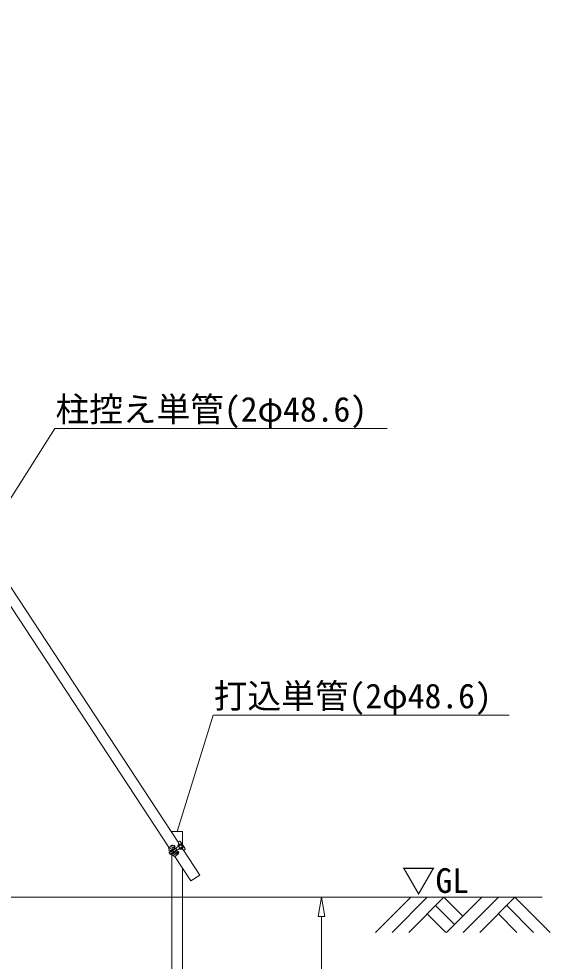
# Model space of a CAD drawing. Units: millimetres, scale not verified. Extents: x -16120 to 16120, y -26100 to 26100.
# Drawn here: x 8378 to 10799, y 8649 to 12943 of the extents above; entities that cross this region are included whole.
import ezdxf
from ezdxf.enums import TextEntityAlignment as Align

# ---------------------------------------------------------------- set-up
doc = ezdxf.new("R2010")
doc.units = ezdxf.units.MM
doc.header["$LTSCALE"] = 150
for name, color, linetype, lineweight in [('0-5_ﾍﾞｰｽﾗｲﾝ', 134, 'Continuous', 18), ('0-B_寸法', 134, 'Continuous', 18), ('1-1_単管', 134, 'Continuous', 18), ('1-2_単管ｸﾗﾝﾌﾟ', 134, 'Continuous', 18), ('1-B_文字', 134, 'Continuous', 18)]:
    doc.layers.add(name, color=color, linetype=linetype, lineweight=lineweight)
doc.styles.add('ＭＳ ゴシック', font='')
doc.styles.get('ＭＳ ゴシック').set_extended_font_data('MS Gothic')

msp = doc.modelspace()

# ---------------------------------------------------------------- linework, layer by layer
at = {"layer": '0-5_ﾍﾞｰｽﾗｲﾝ'}
msp.add_line((7099.7, 8940), (10762.6, 8940), dxfattribs=at)
at = {"layer": '0-B_寸法'}
for p, q in [((9117.9, 8940), (9757.9, 8940)), ((9742.3, 8852), (9756.9, 8940)), ((9756.9, 8940), (9771.6, 8852)), ((9742.3, 8852), (9771.6, 8852)), ((9756.9, 8852), (9756.9, 7328))]:
    msp.add_line(p, q, dxfattribs=at)
at = {"layer": '1-1_単管'}
for points in [[(9124, 9178.7), (9124, 9240), (9075.4, 9240), (9075.4, 9234.4)], [(9127.8, 9154.8), (9202.5, 9041), (9161.9, 9014.3), (9088.4, 9126.2)], [(9075.4, 9132.1), (9075.4, 7240), (9124, 7240), (9124, 9072)]]:
    msp.add_lwpolyline(points, dxfattribs=at)
at = {"layer": '1-2_単管ｸﾗﾝﾌﾟ'}
for p, q in [((9104.1, 9190.9), (6638.5, 12943.2)), ((9062.2, 9166.1), (6597.8, 12916.5)), ((9107.5, 9194.8), (9103.3, 9192.1)), ((9134.2, 9163.3), (9114.4, 9193.4)), ((9059.6, 9164.2), (9063.2, 9158.7)), ((9070, 9148.6), (9063, 9144)), ((9071.2, 9148.2), (9064.3, 9143.7)), ((9074.4, 9157.5), (9068.3, 9153.5)), ((9068.9, 9171.6), (9069.6, 9170.5)), ((9078.5, 9154.2), (9073.3, 9150.8)), ((9079.3, 9156), (9078.8, 9156.8)), ((9117.6, 9179.9), (9079.3, 9154.8)), ((9087.6, 9161.4), (9079.3, 9156)), ((9079.7, 9164.4), (9087.4, 9171.7)), ((9093.7, 9163), (9080, 9154)), ((9084.2, 9166.4), (9087.6, 9161.4)), ((9098.1, 9156.3), (9084.4, 9147.4)), ((9123.1, 9171.6), (9084.9, 9146.4)), ((9085, 9165.3), (9087.9, 9168)), ((9094.1, 9151.4), (9085.9, 9145.9)), ((9087.5, 9174.5), (9088.5, 9173.1)), ((9092.5, 9163.4), (9093.7, 9163)), ((9093.8, 9142.9), (9103.6, 9147.1)), ((9097.5, 9146.3), (9094.1, 9151.4)), ((9096.7, 9147.4), (9100.3, 9149)), ((9098, 9155.1), (9098.1, 9156.3)), ((9115.9, 9183.8), (9102.1, 9175.7)), ((9102.1, 9175.7), (9103.7, 9172.9)), ((9117.5, 9181.1), (9103.7, 9172.9)), ((9106.2, 9146.1), (9105.3, 9147.5)), ((9106.8, 9178.6), (9106.8, 9178.5)), ((9108.6, 9175.8), (9109.4, 9174.5)), ((9111.2, 9161.6), (9124.1, 9171)), ((9111.2, 9161.6), (9113.1, 9159)), ((9111.8, 9181.9), (9112, 9181.5)), ((9113.1, 9159), (9126, 9168.4)), ((9113.8, 9178.9), (9114.4, 9177.8)), ((9114.9, 9166.2), (9115.7, 9164.9)), ((9117.6, 9179.9), (9123.1, 9171.6)), ((9118.9, 9180.8), (9124.4, 9172.4)), ((9119.9, 9169.5), (9120.6, 9168.5)), ((9122.6, 9165.5), (9122.4, 9165.8)), ((9128.5, 9153.6), (9132.7, 9156.4)), ((9063, 9144), (9062.9, 9142.4)), ((9062.9, 9142.4), (9066.9, 9136.3)), ((9063, 9144), (9068.5, 9135.7)), ((9068.5, 9135.7), (9066.9, 9136.3)), ((9075.5, 9140.3), (9068.5, 9135.7)), ((9075.6, 9141.5), (9068.7, 9137)), ((9083.9, 9145.8), (9078.8, 9142.5)), ((9079.3, 9136.8), (9085.4, 9140.8)), ((9085.7, 9124.5), (9082, 9130.1)), ((9085.9, 9145.9), (9086.5, 9145.1))]:
    msp.add_line(p, q, dxfattribs=at)
for points in [[(9073.4, 9172.4), (9077.6, 9175.2), (9077.8, 9176.2), (9077.2, 9177), (9076.2, 9177.3), (9069.1, 9172.6), (9068.9, 9171.6)], [(9098.7, 9134), (9103.5, 9137.1), (9103.2, 9135.8), (9096.5, 9131.4)]]:
    msp.add_lwpolyline(points, dxfattribs=at)
for points in [[(9105, 9177.7), (9105.1, 9177.5), (9113.4, 9183), (9113.3, 9183.2), (9112.3, 9183.4), (9105.2, 9178.7)], [(9116.9, 9159.6), (9116.3, 9160.4), (9116.5, 9161.5), (9123.6, 9166.1), (9124.6, 9165.9), (9125.2, 9165.1), (9125, 9164.1), (9117.9, 9159.4)]]:
    msp.add_lwpolyline(points, close=True, dxfattribs=at)
for centre, radius, start, end in [((9093.2, 9184.6), 12.6, 314.965, 36.514), ((9110.2, 9190.6), 5, 33.308, 123.308), ((9107.4, 9099.3), 80.6, 107.732, 126.343), ((9067.4, 9154.5), 5.58, 139.68, 212.696), ((9068.3, 9155.7), 6.95, 216.686, 274.496), ((9193.6, 8947.8), 248, 115.294, 121.725), ((9062.8, 9158.4), 0.49, 319.68, 33.308), ((9074.5, 9159.1), 8.38, 221.875, 261.771), ((9060.7, 9150), 8.38, 344.846, 24.742), ((9078.2, 9159.7), 5.57, 210.874, 272.771), ((9088, 9154.4), 15.1, 193.957, 232.659), ((9083.8, 9160.1), 6, 133.291, 213.03), ((9058.9, 9135.2), 28.2, 19.734, 46.896), ((9088.7, 9154.9), 10.3, 184.069, 241.945), ((8526, 9896.3), 946.7, 305.967, 307.697), ((9084.2, 9172.3), 4, 33.308, 113.897), ((9085.9, 9167.5), 1.99, 133.291, 213.308), ((9086, 9173.2), 1.99, 313.291, 33.308), ((9085.1, 9170.9), 4, 313.291, 33.308), ((9072.1, 9143.9), 28.2, 23.428, 43.843), ((9072.6, 9144.2), 28.2, 25.491, 41.777), ((9101.9, 9145.3), 4, 33.308, 113.326), ((9104.4, 9145.3), 1.99, 33.308, 113.326), ((9100.9, 9163), 10.2, 4.079, 62.538), ((9117.7, 9147.3), 12.6, 94.572, 111.651), ((9118, 9180.2), 4.2, 33.308, 120.446), ((9118, 9180.2), 1.01, 33.308, 120.446), ((9117.7, 9147.3), 12.6, 30.103, 85.89), ((9123.5, 9171.8), 1.01, 306.171, 33.308), ((9123.5, 9171.8), 4.2, 306.171, 33.308), ((9130, 9160.5), 5, 303.308, 33.308), ((9081.2, 9136), 6.95, 152.121, 209.931), ((9071.8, 9129), 10.8, 46.197, 76.683), ((9079.9, 9135.6), 5.58, 213.921, 286.937), ((9089.4, 9140.6), 10.8, 169.934, 200.42), ((9081.6, 9129.8), 0.49, 33.308, 106.937), ((9090.6, 9143.6), 7.12, 161.697, 208.657), ((9045, 9194.1), 80.6, 300.274, 318.885), ((9091.5, 9148.4), 6, 213.587, 293.326), ((9099.1, 9147.4), 1.99, 213.308, 293.326), ((9102.9, 9143.9), 4, 312.72, 33.308)]:
    msp.add_arc(centre, radius, start, end, dxfattribs=at)
at = {"layer": '1-B_文字'}
for p, q in [((8542.8, 11077.1), (10056.8, 11077.1)), ((9264.4, 9770.7), (10612.1, 9770.7)), ((10163.5, 8940), (10003.1, 8779.6)), ((10239.1, 8940), (10078.7, 8779.6)), ((10314.7, 8940), (10154.3, 8779.6)), ((10314.7, 8940), (10401.1, 8853.6)), ((10487.5, 8940), (10327.1, 8779.6)), ((10563.1, 8940), (10402.7, 8779.6)), ((10638.7, 8940), (10478.3, 8779.6)), ((10638.7, 8940), (10799.1, 8779.6)), ((10276.9, 8902.2), (10363.3, 8815.8)), ((10600.9, 8902.2), (10723.5, 8779.6)), ((10239.1, 8864.4), (10323.9, 8779.6)), ((10563.1, 8864.4), (10647.9, 8779.6))]:
    msp.add_line(p, q, dxfattribs=at)
for points in [[(8194.6, 10530.7), (8542.2, 11077.1), (8542.8, 11077.1)], [(9099.7, 9240), (9263.9, 9770.7), (9264.4, 9770.7)]]:
    msp.add_lwpolyline(points, dxfattribs=at)

# ---------------------------------------------------------------- texts
at = {"layer": '1-B_文字', "style": 'ＭＳ ゴシック'}
for s, p in [('柱控え単管(2φ48.6)\u3000', (8544.4, 11074)), ('打込単管(2φ48.6)', (9266, 9767.5)), ('▽GL', (10122.7, 8926.2))]:
    msp.add_text(s, height=112.6, dxfattribs=at).set_placement(p, align=Align.BOTTOM_LEFT)

doc.saveas('drawing.dxf')
